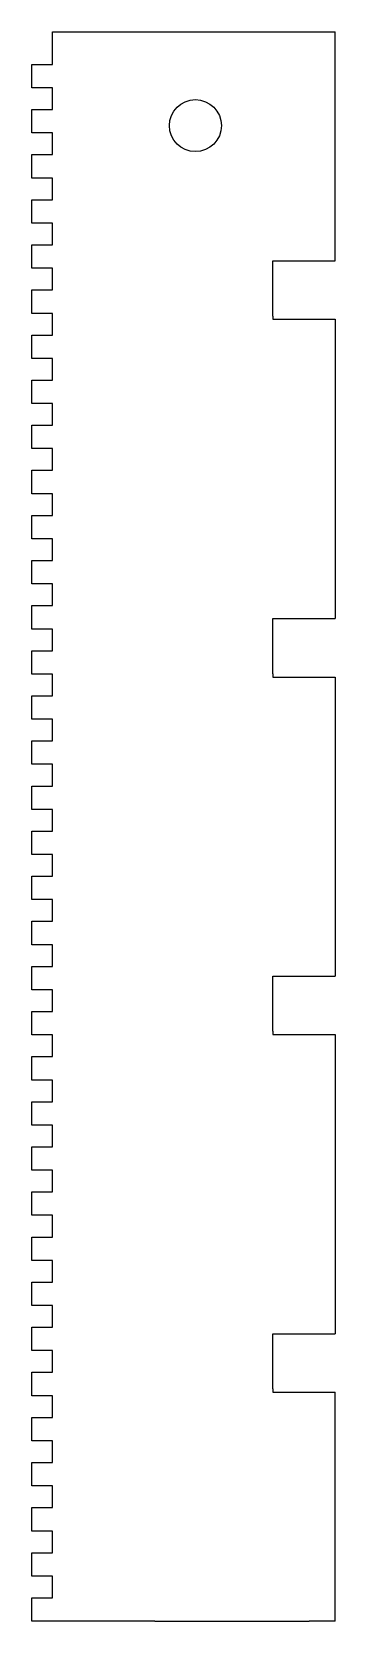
# Model space of a CAD drawing. Header units: inches. Extents: x 344 to 438, y 676 to 1165.
import ezdxf

# ---------------------------------------------------------------- set-up
doc = ezdxf.new("R2010")
doc.units = ezdxf.units.IN
doc.header["$MEASUREMENT"] = 0
doc.layers.add('SIDE_outsideCutPath', color=7, linetype='Continuous')

msp = doc.modelspace()

# ---------------------------------------------------------------- linework, layer by layer
for p, q in [((350.88, 1161.68), (350.88, 1165.03)), ((356.73, 1165.06), (429.73, 1165.06)), ((437.77, 1094.55), (437.77, 1165.06)), ((350.88, 1155.01), (350.88, 1161.68)), ((344.48, 1155.01), (350.88, 1155.01)), ((344.48, 1147.81), (344.48, 1155.01)), ((350.88, 1147.81), (344.48, 1147.81)), ((350.88, 1141.13), (350.88, 1147.81)), ((344.48, 1141.13), (350.88, 1141.13)), ((344.48, 1133.93), (344.48, 1141.13)), ((350.88, 1133.93), (344.48, 1133.93)), ((350.88, 1127.26), (350.88, 1133.93)), ((344.48, 1127.26), (350.88, 1127.26)), ((344.48, 1120.06), (344.48, 1127.26)), ((350.88, 1120.06), (344.48, 1120.06)), ((350.88, 1113.38), (350.88, 1120.06)), ((344.48, 1113.38), (350.88, 1113.38)), ((344.48, 1106.18), (344.48, 1113.38)), ((350.88, 1106.18), (344.48, 1106.18)), ((350.88, 1099.51), (350.88, 1106.18)), ((344.48, 1099.51), (350.88, 1099.51)), ((344.48, 1092.3), (344.48, 1099.51)), ((350.88, 1092.3), (344.48, 1092.3)), ((350.88, 1085.63), (350.88, 1092.3)), ((418.55, 1093.55), (418.55, 1094.55)), ((418.55, 1094.55), (437.77, 1094.55)), ((418.55, 1093.55), (418.55, 1093.55)), ((418.55, 1077.59), (418.55, 1093.55)), ((344.48, 1085.63), (350.88, 1085.63)), ((344.48, 1078.43), (344.48, 1085.63)), ((350.88, 1078.43), (344.48, 1078.43)), ((350.88, 1071.75), (350.88, 1078.43)), ((418.55, 1077.59), (418.55, 1077.59)), ((418.55, 1077.59), (418.55, 1077.59)), ((418.55, 1077.59), (418.55, 1076.59)), ((418.55, 1076.59), (424.56, 1076.59)), ((424.56, 1076.59), (437.77, 1076.59)), ((437.77, 1076.59), (437.77, 984.5)), ((344.48, 1071.75), (350.88, 1071.75)), ((344.48, 1064.55), (344.48, 1071.75)), ((350.88, 1064.55), (344.48, 1064.55)), ((350.88, 1057.88), (350.88, 1064.55)), ((344.48, 1057.88), (350.88, 1057.88)), ((344.48, 1050.68), (344.48, 1057.88)), ((350.88, 1050.68), (344.48, 1050.68)), ((350.88, 1044), (350.88, 1050.68)), ((344.48, 1044), (350.88, 1044)), ((344.48, 1036.8), (344.48, 1044)), ((350.88, 1036.8), (344.48, 1036.8)), ((350.88, 1030.13), (350.88, 1036.8)), ((344.48, 1030.13), (350.88, 1030.13)), ((344.48, 1022.93), (344.48, 1030.13)), ((350.88, 1022.93), (344.48, 1022.93)), ((350.88, 1016.25), (350.88, 1022.93)), ((344.48, 1016.25), (350.88, 1016.25)), ((344.48, 1009.05), (344.48, 1016.25)), ((350.88, 1009.05), (344.48, 1009.05)), ((350.88, 1002.37), (350.88, 1009.05)), ((344.48, 1002.37), (350.88, 1002.37)), ((344.48, 995.17), (344.48, 1002.37)), ((350.88, 995.17), (344.48, 995.17)), ((350.88, 988.5), (350.88, 995.17)), ((344.48, 988.5), (350.88, 988.5)), ((344.48, 981.3), (344.48, 988.5)), ((418.51, 984.12), (418.51, 984.12)), ((418.55, 983.5), (418.55, 984.5)), ((418.55, 984.5), (437.77, 984.5)), ((418.55, 967.54), (418.55, 983.5)), ((350.88, 981.3), (344.48, 981.3)), ((350.88, 974.62), (350.88, 981.3)), ((344.48, 974.62), (350.88, 974.62)), ((344.48, 967.42), (344.48, 974.62)), ((350.88, 967.42), (344.48, 967.42)), ((350.88, 960.75), (350.88, 967.42)), ((418.51, 968.15), (418.51, 968.15)), ((418.51, 968.15), (418.51, 968.15)), ((418.55, 967.54), (418.55, 966.54)), ((418.55, 966.54), (424.56, 966.54)), ((424.56, 966.54), (437.77, 966.54)), ((437.77, 966.54), (437.77, 874.53)), ((344.48, 960.75), (350.88, 960.75)), ((344.48, 953.55), (344.48, 960.75)), ((350.88, 953.55), (344.48, 953.55)), ((350.88, 946.87), (350.88, 953.55)), ((344.49, 946.87), (350.88, 946.87)), ((344.49, 939.67), (344.49, 946.87)), ((350.88, 939.67), (344.49, 939.67)), ((350.88, 932.99), (350.88, 939.67)), ((344.49, 932.99), (350.88, 932.99)), ((344.49, 925.79), (344.49, 932.99)), ((350.88, 925.79), (344.49, 925.79)), ((350.88, 919.12), (350.88, 925.79)), ((344.49, 919.12), (350.88, 919.12)), ((344.49, 911.92), (344.49, 919.12)), ((350.89, 911.92), (344.49, 911.92)), ((350.89, 905.24), (350.89, 911.92)), ((344.49, 905.24), (350.89, 905.24)), ((344.49, 898.04), (344.49, 905.24)), ((350.89, 898.04), (344.49, 898.04)), ((350.89, 891.37), (350.89, 898.04)), ((344.49, 891.37), (350.89, 891.37)), ((344.49, 884.17), (344.49, 891.37)), ((350.89, 884.17), (344.49, 884.17)), ((350.89, 877.49), (350.89, 884.17)), ((344.49, 877.49), (350.89, 877.49)), ((344.49, 870.29), (344.49, 877.49)), ((418.55, 873.53), (418.55, 874.53)), ((418.55, 874.53), (437.77, 874.53)), ((418.55, 873.53), (418.55, 873.53)), ((418.55, 857.57), (418.55, 873.53)), ((350.89, 870.29), (344.49, 870.29)), ((350.89, 863.61), (350.89, 870.29)), ((344.49, 863.61), (350.89, 863.61)), ((344.49, 856.41), (344.49, 863.61)), ((350.89, 856.41), (344.49, 856.41)), ((350.89, 849.74), (350.89, 856.41)), ((418.55, 857.57), (418.55, 857.57)), ((418.55, 857.57), (418.55, 857.57)), ((418.55, 857.57), (418.55, 856.57)), ((418.55, 856.57), (424.56, 856.57)), ((424.56, 856.57), (437.77, 856.57)), ((437.77, 856.57), (437.77, 764.48)), ((344.49, 849.74), (350.89, 849.74)), ((344.49, 842.54), (344.49, 849.74)), ((350.89, 842.54), (344.49, 842.54)), ((350.89, 835.86), (350.89, 842.54)), ((344.49, 835.86), (350.89, 835.86)), ((344.49, 828.66), (344.49, 835.86)), ((350.89, 828.66), (344.49, 828.66)), ((350.89, 821.99), (350.89, 828.66)), ((344.49, 821.99), (350.89, 821.99)), ((344.49, 814.79), (344.49, 821.99)), ((350.89, 814.79), (344.49, 814.79)), ((350.89, 808.11), (350.89, 814.79)), ((344.49, 808.11), (350.89, 808.11)), ((344.49, 800.91), (344.49, 808.11)), ((350.89, 800.91), (344.49, 800.91)), ((350.89, 794.23), (350.89, 800.91)), ((344.49, 794.23), (350.89, 794.23)), ((344.49, 787.03), (344.49, 794.23)), ((350.89, 787.03), (344.49, 787.03)), ((350.89, 780.36), (350.89, 787.03)), ((344.49, 780.36), (350.89, 780.36)), ((344.49, 773.16), (344.49, 780.36)), ((350.89, 773.16), (344.49, 773.16)), ((350.89, 766.48), (350.89, 773.16)), ((344.49, 766.48), (350.89, 766.48)), ((344.49, 759.28), (344.49, 766.48)), ((418.55, 763.48), (418.55, 764.48)), ((418.55, 764.48), (437.77, 764.48)), ((418.55, 763.48), (418.55, 763.48)), ((418.55, 747.52), (418.55, 763.48)), ((350.89, 759.28), (344.49, 759.28)), ((350.89, 752.61), (350.89, 759.28)), ((344.49, 752.61), (350.89, 752.61)), ((344.49, 745.41), (344.49, 752.61)), ((350.89, 745.41), (344.49, 745.41)), ((350.89, 738.73), (350.89, 745.41)), ((418.55, 747.52), (418.55, 747.52)), ((418.55, 747.52), (418.55, 747.52)), ((418.55, 747.52), (418.55, 746.52)), ((418.55, 746.52), (424.56, 746.52)), ((424.56, 746.52), (437.77, 746.52)), ((437.77, 676.06), (437.77, 746.52)), ((344.49, 731.53), (344.49, 738.73)), ((344.49, 738.73), (350.89, 738.73)), ((350.89, 731.53), (344.49, 731.53)), ((350.89, 724.85), (350.89, 731.53)), ((344.49, 724.85), (350.89, 724.85)), ((344.49, 717.65), (344.49, 724.85)), ((350.89, 717.65), (344.49, 717.65)), ((350.89, 710.98), (350.89, 717.65)), ((344.49, 710.98), (350.89, 710.98)), ((344.49, 703.78), (344.49, 710.98)), ((350.89, 703.78), (344.49, 703.78)), ((350.89, 697.1), (350.89, 703.78)), ((344.49, 697.1), (350.89, 697.1)), ((344.49, 689.9), (344.49, 697.1)), ((350.89, 689.9), (344.49, 689.9)), ((350.89, 683.23), (350.89, 689.9)), ((344.49, 683.23), (350.89, 683.23)), ((344.49, 676.03), (344.49, 683.23)), ((350.89, 676.03), (344.49, 676.03)), ((382.34, 676.03), (350.89, 676.03)), ((382.34, 676.03), (429.73, 676.06))]:
    msp.add_line(p, q)
msp.add_circle((394.79, 1136.18), 8)
at = {"layer": 'SIDE_outsideCutPath'}
for p, q in [((350.88, 1165.06), (356.73, 1165.06)), ((429.73, 1165.06), (437.77, 1165.06)), ((437.77, 676.06), (429.73, 676.06))]:
    msp.add_line(p, q, dxfattribs=at)

doc.saveas('drawing.dxf')
